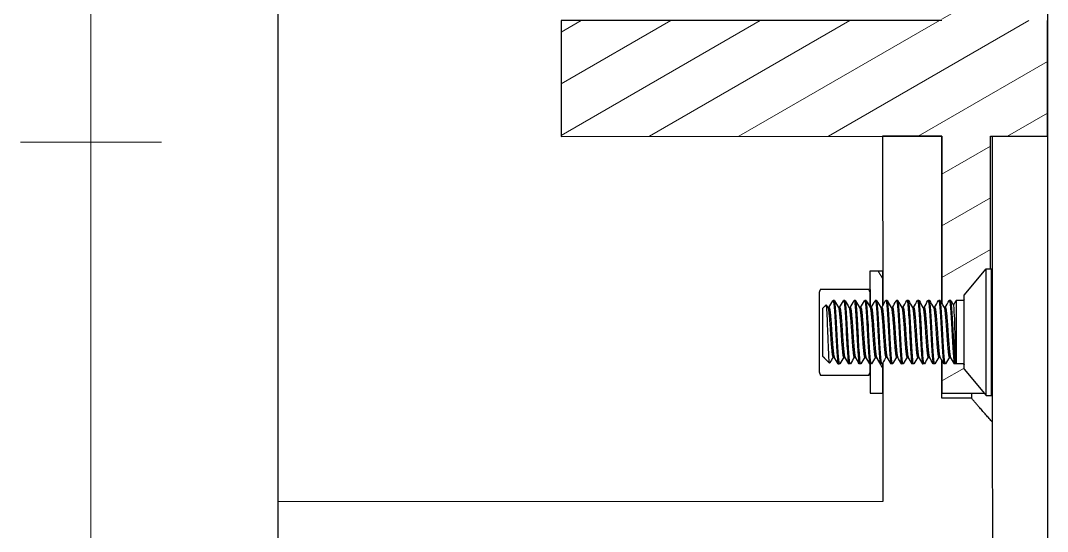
# Model space of a CAD drawing. Header units: millimetres. Extents: x 0 to 297, y 0 to 214.
# Drawn here: x 15 to 87.9, y 72.4 to 108.6 of the extents above; entities that cross this region are included whole.
import ezdxf

# ---------------------------------------------------------------- set-up
doc = ezdxf.new("R2010")
doc.units = ezdxf.units.MM
doc.header["$LTSCALE"] = 0.75
for name, color, linetype, lineweight in [('BORDER', 7, 'Continuous', 13), ('Crop Outlines', 7, 'ZIGZAG', 13), ('Crop Window', 7, 'Continuous', 25), ('Visible', 7, 'Continuous', 25)]:
    doc.layers.add(name, color=color, linetype=linetype, lineweight=lineweight)
doc.layers.add('Hatching', color=18, linetype='Continuous', lineweight=18, true_color=0x000000)
doc.linetypes.add('ZIGZAG', pattern='A,0.00254,-5.08,[131,ltypeshp.shx,S=5.08,R=0,X=-5.08,Y=0],-10.16,[131,ltypeshp.shx,S=5.08,R=180,X=5.08,Y=0],-5.08', length=20.32254)

# ---------------------------------------------------------------- blocks, each defined once
blk = doc.blocks.new('ISO_A4(L)_SHEET')
at = {"layer": 'BORDER'}
for p, q in [((20, 200), (20, 10)), ((15, 100), (25, 100))]:
    blk.add_line(p, q, dxfattribs=at)
blk = doc.blocks.new('*C9')
at = {"layer": 'Crop Window', "transparency": 33554432}
blk.add_lwpolyline([(33.291857, 53.505783), (33.291857, 149.821106), (87.876709, 149.821106), (87.876709, 53.505783)], close=True, dxfattribs=at)
blk = doc.blocks.new('*O11')
at = {"layer": 'Crop Outlines', "ltscale": 0.3}
for p, q in [((33.291857, 74.493999), (33.291857, 138.240155)), ((33.291857, 66.987427), (33.291857, 74.493999))]:
    blk.add_line(p, q, dxfattribs=at)

msp = doc.modelspace()

# ---------------------------------------------------------------- hatches: boundary and pattern name
at = {"layer": 'Hatching'}
h = msp.add_hatch(dxfattribs=at)
h.set_pattern_fill('ANSI31', color=256, angle=-15, style=0)
edge = h.paths.add_edge_path(flags=0)
edge.add_arc((81.888, 88.844), 0.0703, 270.03256, 360.03256)
edge.add_line((81.958, 88.844), (81.958, 89.146))
edge.add_line((81.958, 89.146), (83.532, 91.024))
edge.add_line((83.532, 91.024), (83.832, 91.024))
edge.add_line((83.832, 91.024), (83.827, 100.43))
edge.add_line((83.827, 100.43), (87.877, 100.432))
edge.add_line((87.877, 100.432), (87.872, 108.638))
edge.add_line((87.872, 108.638), (83.822, 108.635))
edge.add_line((83.822, 108.635), (83.812, 126.862))
edge.add_line((83.812, 126.862), (80.362, 126.86))
edge.add_line((80.362, 126.86), (80.372, 108.633))
edge.add_line((80.372, 108.633), (53.372, 108.618))
edge.add_line((53.372, 108.618), (53.377, 100.413))
edge.add_line((53.377, 100.413), (80.377, 100.428))
edge.add_line((80.377, 100.428), (80.383, 88.557))
edge.add_spline(control_points=[(80.383, 88.557), (80.436, 88.466), (80.489, 88.376), (80.541, 88.285)], knot_values=[0.015839, 0.015839, 0.015839, 0.015839, 0.036764, 0.036764, 0.036764, 0.036764], degree=3, periodic=0)
edge.add_line((80.541, 88.285), (80.62, 88.285))
edge.add_spline(control_points=[(80.62, 88.285), (80.712, 88.444), (80.804, 88.603), (80.897, 88.762)], knot_values=[0.000999, 0.000999, 0.000999, 0.000999, 0.037763, 0.037763, 0.037763, 0.037763], degree=3, periodic=0)
edge.add_spline(control_points=[(80.897, 88.762), (80.9, 88.768), (80.903, 88.771), (80.907, 88.773), (80.908, 88.773), (80.908, 88.773)], knot_values=[-0.630224, -0.630224, -0.630224, -0.630224, -0.618929, -0.618929, -0.615854, -0.615854, -0.615854, -0.615854], degree=3, periodic=0)
edge.add_line((80.908, 88.773), (81.002, 88.773))
edge.add_spline(control_points=[(81.014, 88.763), (81.01, 88.769), (81.006, 88.773), (81.002, 88.773)], knot_values=[-10.777201, -10.777201, -10.777201, -10.777201, -10.762842, -10.762842, -10.762842, -10.762842], degree=3, periodic=0)
edge.add_spline(control_points=[(81.014, 88.763), (81.077, 88.654), (81.14, 88.546), (81.203, 88.438)], knot_values=[0, 0, 0, 0, 0.025023, 0.025023, 0.025023, 0.025023], degree=3, periodic=0)
edge.add_line((81.203, 88.438), (81.396, 88.773))
edge.add_line((81.396, 88.773), (81.888, 88.773))
edge = h.paths.add_edge_path(flags=0)
edge.add_line((83.389, 82.201), (81.961, 83.9))
edge.add_line((81.961, 83.9), (81.961, 84.203))
edge.add_arc((81.891, 84.203), 0.0703, 0.03286, 90.03256)
edge.add_line((81.891, 84.273), (81.398, 84.273))
edge.add_line((81.398, 84.273), (81.392, 84.284))
edge.add_line((81.392, 84.284), (81.392, 84.283))
edge.add_spline(control_points=[(81.392, 84.283), (81.388, 84.276), (81.384, 84.273), (81.38, 84.273)], knot_values=[-11.249127, -11.249127, -11.249127, -11.249127, -11.234779, -11.234779, -11.234779, -11.234779], degree=3, periodic=0)
edge.add_line((81.38, 84.273), (81.286, 84.273))
edge.add_spline(control_points=[(81.274, 84.283), (81.276, 84.28), (81.278, 84.277), (81.282, 84.274), (81.284, 84.273), (81.286, 84.273)], knot_values=[-0.156869, -0.156869, -0.156869, -0.156869, -0.14976, -0.14976, -0.142509, -0.142509, -0.142509, -0.142509], degree=3, periodic=0)
edge.add_spline(control_points=[(81.274, 84.283), (81.182, 84.442), (81.089, 84.601), (80.997, 84.76)], knot_values=[0, 0, 0, 0, 0.036764, 0.036764, 0.036764, 0.036764], degree=3, periodic=0)
edge.add_line((80.997, 84.76), (80.918, 84.76))
edge.add_spline(control_points=[(80.918, 84.76), (80.826, 84.601), (80.734, 84.442), (80.642, 84.283)], knot_values=[0.000999, 0.000999, 0.000999, 0.000999, 0.037763, 0.037763, 0.037763, 0.037763], degree=3, periodic=0)
edge.add_spline(control_points=[(80.642, 84.283), (80.638, 84.276), (80.634, 84.273), (80.63, 84.273)], knot_values=[-10.305233, -10.305233, -10.305233, -10.305233, -10.290868, -10.290868, -10.290868, -10.290868], degree=3, periodic=0)
edge.add_line((80.63, 84.273), (80.536, 84.273))
edge.add_spline(control_points=[(80.536, 84.273), (80.532, 84.273), (80.528, 84.276), (80.524, 84.283)], knot_values=[-1.103914, -1.103914, -1.103914, -1.103914, -1.089516, -1.089516, -1.089516, -1.089516], degree=3, periodic=0)
edge.add_spline(control_points=[(80.524, 84.283), (80.478, 84.362), (80.432, 84.441), (80.386, 84.521)], knot_values=[0, 0, 0, 0, 0.018353, 0.018353, 0.018353, 0.018353], degree=3, periodic=0)
edge.add_line((80.386, 84.521), (80.387, 82.199))
edge.add_line((80.387, 82.199), (83.389, 82.201))
h = msp.add_hatch(dxfattribs=at)
h.set_pattern_fill('ANSI31', color=256, angle=75, style=0)
edge = h.paths.add_edge_path(flags=0)
edge.add_line((76.186, 84.357), (76.142, 84.28))
edge.add_spline(control_points=[(76.142, 84.28), (76.138, 84.273), (76.134, 84.27), (76.13, 84.27)], knot_values=[-4.63072, -4.63072, -4.63072, -4.63072, -4.616325, -4.616325, -4.616325, -4.616325], degree=3, periodic=0)
edge.add_line((76.13, 84.27), (76.036, 84.27))
edge.add_spline(control_points=[(76.024, 84.28), (76.026, 84.277), (76.028, 84.274), (76.032, 84.271), (76.034, 84.27), (76.036, 84.27)], knot_values=[-6.786723, -6.786723, -6.786723, -6.786723, -6.778963, -6.778963, -6.772359, -6.772359, -6.772359, -6.772359], degree=3, periodic=0)
edge.add_spline(control_points=[(76.024, 84.28), (75.932, 84.439), (75.839, 84.598), (75.747, 84.757)], knot_values=[0, 0, 0, 0, 0.036764, 0.036764, 0.036764, 0.036764], degree=3, periodic=0)
edge.add_line((75.747, 84.757), (75.668, 84.757))
edge.add_spline(control_points=[(75.668, 84.757), (75.576, 84.598), (75.484, 84.439), (75.392, 84.28)], knot_values=[0.000999, 0.000999, 0.000999, 0.000999, 0.037763, 0.037763, 0.037763, 0.037763], degree=3, periodic=0)
edge.add_spline(control_points=[(75.392, 84.28), (75.388, 84.273), (75.384, 84.27), (75.38, 84.27)], knot_values=[-3.684065, -3.684065, -3.684065, -3.684065, -3.669653, -3.669653, -3.669653, -3.669653], degree=3, periodic=0)
edge.add_line((75.38, 84.27), (75.286, 84.27))
edge.add_line((75.286, 84.27), (75.286, 84.27))
edge.add_line((75.286, 84.27), (75.287, 82.196))
edge.add_line((75.287, 82.196), (76.187, 82.197))
edge.add_line((76.187, 82.197), (76.186, 84.357))
edge = h.paths.add_edge_path(flags=0)
edge.add_spline(control_points=[(75.764, 88.76), (75.856, 88.601), (75.949, 88.442), (76.041, 88.283)], knot_values=[0, 0, 0, 0, 0.036764, 0.036764, 0.036764, 0.036764], degree=3, periodic=0)
edge.add_line((76.041, 88.283), (76.12, 88.283))
edge.add_line((76.12, 88.283), (76.184, 88.393))
edge.add_line((76.184, 88.393), (76.182, 90.844))
edge.add_line((76.182, 90.844), (75.282, 90.843))
edge.add_line((75.282, 90.843), (75.284, 88.296))
edge.add_line((75.284, 88.296), (75.291, 88.282))
edge.add_line((75.291, 88.282), (75.37, 88.282))
edge.add_spline(control_points=[(75.37, 88.282), (75.462, 88.441), (75.554, 88.6), (75.647, 88.76)], knot_values=[0.000999, 0.000999, 0.000999, 0.000999, 0.037763, 0.037763, 0.037763, 0.037763], degree=3, periodic=0)
edge.add_spline(control_points=[(75.647, 88.76), (75.65, 88.765), (75.653, 88.769), (75.657, 88.77), (75.658, 88.77), (75.658, 88.77)], knot_values=[-7.260312, -7.260312, -7.260312, -7.260312, -7.248231, -7.248231, -7.245932, -7.245932, -7.245932, -7.245932], degree=3, periodic=0)
edge.add_line((75.658, 88.77), (75.752, 88.77))
edge.add_spline(control_points=[(75.764, 88.76), (75.76, 88.766), (75.756, 88.77), (75.752, 88.77)], knot_values=[-4.157483, -4.157483, -4.157483, -4.157483, -4.143082, -4.143082, -4.143082, -4.143082], degree=3, periodic=0)

# ---------------------------------------------------------------- linework, layer by layer
at = {"layer": 'Visible', "extrusion": (-0.000568273, 1, -0.000568273)}
for p, q in [((80.372, 108.633), (53.372, 108.618)), ((53.372, 108.618), (53.377, 100.413)), ((87.877, 100.432), (87.872, 108.638)), ((53.377, 100.413), (80.377, 100.428)), ((80.377, 100.428), (76.177, 100.425)), ((76.177, 100.425), (76.184, 88.393)), ((80.377, 100.428), (80.383, 88.557)), ((80.383, 88.557), (80.377, 100.428)), ((83.827, 100.43), (87.877, 100.432)), ((83.832, 91.024), (83.827, 100.43)), ((83.985, 86.52), (83.977, 100.43)), ((76.182, 90.844), (75.282, 90.843)), ((75.282, 90.843), (75.284, 88.296)), ((76.184, 88.393), (76.182, 90.844)), ((81.958, 89.146), (83.532, 91.024)), ((83.537, 82.024), (83.532, 91.024)), ((83.532, 91.024), (83.907, 91.024)), ((83.912, 82.024), (83.907, 91.024)), ((71.683, 89.372), (71.686, 83.663)), ((75.206, 89.563), (71.76, 89.561)), ((75.284, 88.296), (75.283, 89.374)), ((81.961, 83.9), (81.958, 89.146)), ((71.909, 88.205), (72.174, 88.471)), ((71.909, 88.205), (71.911, 84.83)), ((72.291, 88.281), (72.377, 88.281)), ((72.752, 88.768), (72.658, 88.768)), ((73.041, 88.281), (73.127, 88.281)), ((73.502, 88.769), (73.408, 88.768)), ((73.791, 88.282), (73.877, 88.282)), ((74.252, 88.769), (74.158, 88.769)), ((74.541, 88.282), (74.627, 88.282)), ((75.002, 88.769), (74.908, 88.769)), ((75.291, 88.282), (75.377, 88.282)), ((75.752, 88.77), (75.658, 88.77)), ((76.041, 88.283), (76.127, 88.283)), ((76.502, 88.77), (76.408, 88.77)), ((76.791, 88.283), (76.877, 88.283)), ((77.252, 88.771), (77.158, 88.771)), ((77.541, 88.284), (77.627, 88.284)), ((78.002, 88.771), (77.908, 88.771)), ((78.291, 88.284), (78.377, 88.284)), ((78.752, 88.772), (78.658, 88.771)), ((79.041, 88.285), (79.127, 88.285)), ((79.502, 88.772), (79.408, 88.772)), ((79.791, 88.285), (79.877, 88.285)), ((80.252, 88.772), (80.158, 88.772)), ((80.541, 88.285), (80.627, 88.285)), ((81.002, 88.773), (80.908, 88.773)), ((81.203, 88.438), (81.396, 88.773)), ((81.396, 88.773), (81.398, 84.273)), ((81.888, 88.773), (81.396, 88.773)), ((83.988, 80.134), (83.985, 86.52)), ((71.911, 84.83), (71.911, 84.83)), ((71.911, 84.83), (71.986, 84.755)), ((71.986, 84.774), (71.986, 84.755)), ((71.986, 84.755), (71.997, 84.755)), ((71.994, 84.76), (71.989, 84.768)), ((72.03, 84.711), (72.414, 84.327)), ((72.661, 84.755), (72.747, 84.755)), ((73.411, 84.756), (73.497, 84.756)), ((74.161, 84.756), (74.247, 84.756)), ((74.911, 84.756), (74.997, 84.757)), ((75.661, 84.757), (75.747, 84.757)), ((76.411, 84.757), (76.497, 84.757)), ((77.161, 84.758), (77.247, 84.758)), ((77.911, 84.758), (77.997, 84.758)), ((78.661, 84.759), (78.747, 84.759)), ((79.411, 84.759), (79.497, 84.759)), ((80.161, 84.759), (80.247, 84.76)), ((80.911, 84.76), (80.997, 84.76)), ((73.13, 84.268), (73.036, 84.268)), ((73.88, 84.269), (73.786, 84.269)), ((74.63, 84.269), (74.536, 84.269)), ((75.286, 84.27), (75.287, 82.196)), ((75.286, 83.665), (75.286, 84.27)), ((75.38, 84.27), (75.286, 84.27)), ((76.13, 84.27), (76.036, 84.27)), ((76.186, 84.357), (76.191, 74.518)), ((76.187, 82.197), (76.186, 84.357)), ((76.88, 84.27), (76.786, 84.27)), ((77.63, 84.271), (77.536, 84.271)), ((78.38, 84.271), (78.286, 84.271)), ((79.13, 84.272), (79.036, 84.272)), ((79.88, 84.272), (79.786, 84.272)), ((80.386, 84.521), (80.387, 82.199)), ((80.387, 81.839), (80.386, 84.521)), ((80.63, 84.273), (80.536, 84.273)), ((81.38, 84.273), (81.286, 84.273)), ((81.389, 84.289), (81.398, 84.273)), ((81.392, 84.284), (81.392, 84.283)), ((81.891, 84.273), (81.398, 84.273)), ((81.961, 83.9), (81.961, 83.9)), ((81.961, 83.9), (83.537, 82.024)), ((71.764, 83.473), (75.209, 83.475)), ((75.287, 82.196), (76.187, 82.197)), ((80.387, 82.199), (83.389, 82.201)), ((82.487, 81.84), (80.387, 81.839)), ((82.487, 82.2), (82.487, 81.84)), ((83.537, 82.024), (83.912, 82.024)), ((83.994, 70.023), (83.988, 80.134)), ((76.191, 74.518), (33.292, 74.494))]:
    msp.add_line(p, q, dxfattribs=at)
at = {"layer": 'Visible', "extrusion": (-2e-16, 0, -1)}
for centre, radius, start, end in [((-56.762, 86.407), 24.53, 175.26407, 179.72632), ((-81.888, 88.844), 0.0703, 179.96744, 269.96744), ((-81.891, 84.203), 0.0703, 89.96744, 179.96744)]:
    msp.add_arc(centre, radius, start, end, dxfattribs=at)
at = {"layer": 'Visible'}
msp.add_arc((113.539, 86.7), 32.243, 180.31181, 184.28767, dxfattribs=at)
for points, weights in [([(71.76, 89.561), (71.72, 89.465), (71.683, 89.372)], [1.00168793217, 1.00109771576, 1]), ([(75.283, 89.374), (75.246, 89.467), (75.206, 89.563)], [1, 1.00109771576, 1.00168793217]), ([(71.686, 83.663), (71.724, 83.57), (71.764, 83.473)], [1, 1.00110565888, 1.00169644726]), ([(75.209, 83.475), (75.249, 83.572), (75.286, 83.665)], [1.00169644726, 1.00110565888, 1]), ([(83.988, 80.134), (83.122, 81.089), (82.487, 81.84)], [1, 1.00930302729, 1])]:
    msp.add_rational_spline(points, weights, degree=2, dxfattribs=at)
for points, knots in [([(72.422, 84.33), (72.412, 84.314), (72.402, 84.346), (72.384, 84.5), (72.375, 84.626), (72.36, 84.906), (72.355, 85.001), (72.34, 85.317), (72.33, 85.56), (72.307, 86.143), (72.297, 86.412), (72.283, 86.831), (72.273, 87.093), (72.253, 87.568), (72.242, 87.778), (72.223, 88.109), (72.215, 88.256), (72.194, 88.441), (72.184, 88.481), (72.174, 88.471)], [-0.5358242, -0.5358242, -0.5358242, -0.5358242, -0.5095936, -0.5095936, -0.4846314, -0.4846314, -0.4735452, -0.4735452, -0.4510852, -0.4510852, -0.4235252, -0.4235252, -0.3747651, -0.3747651, -0.3275995, -0.3275995, -0.2854086, -0.2854086, -0.247679, -0.247679, -0.247679, -0.247679]), ([(72.183, 88.468), (72.219, 88.405), (72.255, 88.343), (72.294, 88.276), (72.296, 88.272), (72.299, 88.268)], [0, 0, 0, 0, 0.01441544, 0.01441544, 0.01541451, 0.01541451, 0.01541451, 0.01541451]), ([(72.647, 88.758), (72.66, 88.78), (72.673, 88.766), (72.702, 88.649), (72.716, 88.528), (72.746, 88.193), (72.761, 87.983), (72.794, 87.49), (72.811, 87.208), (72.842, 86.631), (72.856, 86.341), (72.886, 85.774), (72.903, 85.503), (72.936, 85.014), (72.952, 84.802), (72.981, 84.482), (72.995, 84.372), (73.019, 84.284), (73.028, 84.268), (73.036, 84.268)], [-11.0448498, -11.0448498, -11.0448498, -11.0448498, -10.9972679, -10.9972679, -10.938288, -10.938288, -10.8806095, -10.8806095, -10.8206548, -10.8206548, -10.7632418, -10.7632418, -10.7048933, -10.7048933, -10.6452434, -10.6452434, -10.5882845, -10.5882845, -10.5577772, -10.5577772, -10.5577772, -10.5577772]), ([(73.892, 84.279), (73.886, 84.27), (73.881, 84.267), (73.859, 84.28), (73.844, 84.345), (73.814, 84.581), (73.8, 84.752), (73.768, 85.178), (73.751, 85.431), (73.719, 85.974), (73.704, 86.258), (73.675, 86.841), (73.659, 87.136), (73.626, 87.679), (73.61, 87.922), (73.578, 88.327), (73.565, 88.486), (73.535, 88.71), (73.519, 88.769), (73.502, 88.769)], [-1.7895212, -1.7895212, -1.7895212, -1.7895212, -1.7700211, -1.7700211, -1.7121306, -1.7121306, -1.6533298, -1.6533298, -1.5939082, -1.5939082, -1.5366714, -1.5366714, -1.4768751, -1.4768751, -1.4180979, -1.4180979, -1.3608239, -1.3608239, -1.3012579, -1.3012579, -1.3012579, -1.3012579]), ([(73.514, 88.758), (73.606, 88.599), (73.699, 88.44), (73.794, 88.277), (73.796, 88.273), (73.799, 88.269)], [0, 0, 0, 0, 0.03676417, 0.03676417, 0.03776325, 0.03776325, 0.03776325, 0.03776325]), ([(74.642, 84.279), (74.634, 84.266), (74.626, 84.266), (74.602, 84.305), (74.587, 84.385), (74.558, 84.652), (74.543, 84.84), (74.51, 85.294), (74.493, 85.554), (74.462, 86.106), (74.448, 86.392), (74.418, 86.973), (74.402, 87.264), (74.369, 87.791), (74.352, 88.023), (74.322, 88.404), (74.308, 88.549), (74.28, 88.727), (74.266, 88.769), (74.252, 88.769)], [-2.7365605, -2.7365605, -2.7365605, -2.7365605, -2.7084458, -2.7084458, -2.6508864, -2.6508864, -2.5910243, -2.5910243, -2.5319959, -2.5319959, -2.4749447, -2.4749447, -2.4151912, -2.4151912, -2.3568119, -2.3568119, -2.2992014, -2.2992014, -2.2486696, -2.2486696, -2.2486696, -2.2486696]), ([(74.264, 88.759), (74.356, 88.6), (74.449, 88.441), (74.544, 88.278), (74.546, 88.273), (74.549, 88.269)], [0, 0, 0, 0, 0.03676417, 0.03676417, 0.03776325, 0.03776325, 0.03776325, 0.03776325]), ([(75.392, 84.28), (75.381, 84.262), (75.371, 84.267), (75.345, 84.338), (75.33, 84.435), (75.302, 84.73), (75.286, 84.931), (75.253, 85.403), (75.236, 85.67), (75.205, 86.23), (75.192, 86.517), (75.161, 87.1), (75.144, 87.388), (75.111, 87.899), (75.095, 88.119), (75.065, 88.475), (75.052, 88.607), (75.025, 88.741), (75.014, 88.769), (75.002, 88.769)], [-3.6840653, -3.6840653, -3.6840653, -3.6840653, -3.6469076, -3.6469076, -3.5896739, -3.5896739, -3.5299004, -3.5299004, -3.4711226, -3.4711226, -3.413885, -3.413885, -3.3534664, -3.3534664, -3.2953648, -3.2953648, -3.2370131, -3.2370131, -3.1957864, -3.1957864, -3.1957864, -3.1957864]), ([(75.014, 88.759), (75.104, 88.605), (75.194, 88.45), (75.286, 88.291), (75.289, 88.287), (75.294, 88.278), (75.296, 88.274), (75.299, 88.269)], [0, 0, 0, 0, 0.0357449, 0.0357449, 0.03676417, 0.03676417, 0.03776325, 0.03776325, 0.03776325, 0.03776325]), ([(75.647, 88.76), (75.65, 88.765), (75.653, 88.769), (75.673, 88.774), (75.69, 88.718), (75.72, 88.498), (75.734, 88.342), (75.765, 87.941), (75.781, 87.699), (75.814, 87.159), (75.83, 86.865), (75.859, 86.282), (75.874, 85.998), (75.906, 85.453), (75.923, 85.199), (75.955, 84.768), (75.969, 84.594), (75.999, 84.353), (76.014, 84.285), (76.032, 84.271), (76.034, 84.27), (76.036, 84.27)], [-7.2603116, -7.2603116, -7.2603116, -7.2603116, -7.248231, -7.248231, -7.187918, -7.187918, -7.1306332, -7.1306332, -7.0719524, -7.0719524, -7.0121917, -7.0121917, -6.9550337, -6.9550337, -6.8957078, -6.8957078, -6.8367681, -6.8367681, -6.7789629, -6.7789629, -6.7723591, -6.7723591, -6.7723591, -6.7723591]), ([(76.142, 84.28), (76.129, 84.258), (76.116, 84.272), (76.088, 84.379), (76.074, 84.491), (76.045, 84.816), (76.028, 85.029), (75.996, 85.521), (75.979, 85.793), (75.948, 86.361), (75.935, 86.65), (75.904, 87.227), (75.887, 87.508), (75.854, 87.999), (75.838, 88.206), (75.809, 88.539), (75.795, 88.657), (75.77, 88.753), (75.761, 88.77), (75.752, 88.77)], [-4.6307196, -4.6307196, -4.6307196, -4.6307196, -4.5845678, -4.5845678, -4.5275449, -4.5275449, -4.467822, -4.467822, -4.40945, -4.40945, -4.3519017, -4.3519017, -4.2919267, -4.2919267, -4.2342254, -4.2342254, -4.1750343, -4.1750343, -4.1430816, -4.1430816, -4.1430816, -4.1430816]), ([(75.764, 88.76), (75.856, 88.601), (75.949, 88.442), (76.044, 88.279), (76.046, 88.274), (76.049, 88.27)], [0, 0, 0, 0, 0.03676417, 0.03676417, 0.03776325, 0.03776325, 0.03776325, 0.03776325]), ([(76.397, 88.76), (76.398, 88.763), (76.4, 88.765), (76.417, 88.783), (76.433, 88.744), (76.464, 88.557), (76.477, 88.413), (76.508, 88.03), (76.525, 87.792), (76.558, 87.266), (76.574, 86.986), (76.603, 86.403), (76.618, 86.107), (76.65, 85.544), (76.667, 85.283), (76.699, 84.842), (76.713, 84.662), (76.742, 84.391), (76.758, 84.306), (76.779, 84.273), (76.782, 84.27), (76.786, 84.27)], [-6.313364, -6.313364, -6.313364, -6.313364, -6.3078544, -6.3078544, -6.2494926, -6.2494926, -6.1919031, -6.1919031, -6.1319403, -6.1319403, -6.0742493, -6.0742493, -6.0149841, -6.0149841, -5.9557918, -5.9557918, -5.898715, -5.898715, -5.8389745, -5.8389745, -5.825657, -5.825657, -5.825657, -5.825657]), ([(76.892, 84.281), (76.877, 84.255), (76.861, 84.278), (76.832, 84.424), (76.818, 84.551), (76.788, 84.904), (76.771, 85.131), (76.738, 85.643), (76.722, 85.919), (76.692, 86.494), (76.678, 86.787), (76.646, 87.358), (76.629, 87.629), (76.597, 88.097), (76.582, 88.292), (76.553, 88.596), (76.537, 88.699), (76.515, 88.762), (76.508, 88.77), (76.502, 88.77)], [-5.5776063, -5.5776063, -5.5776063, -5.5776063, -5.5231577, -5.5231577, -5.4659725, -5.4659725, -5.4055676, -5.4055676, -5.3474811, -5.3474811, -5.2892175, -5.2892175, -5.229569, -5.229569, -5.1721595, -5.1721595, -5.1124303, -5.1124303, -5.0896222, -5.0896222, -5.0896222, -5.0896222]), ([(76.514, 88.76), (76.606, 88.601), (76.699, 88.442), (76.794, 88.279), (76.796, 88.275), (76.799, 88.27)], [0, 0, 0, 0, 0.03676417, 0.03676417, 0.03776325, 0.03776325, 0.03776325, 0.03776325]), ([(77.264, 88.76), (77.356, 88.601), (77.449, 88.443), (77.544, 88.279), (77.546, 88.275), (77.549, 88.271)], [0, 0, 0, 0, 0.03676417, 0.03676417, 0.03776325, 0.03776325, 0.03776325, 0.03776325]), ([(78.014, 88.761), (78.106, 88.602), (78.199, 88.443), (78.294, 88.28), (78.296, 88.275), (78.299, 88.271)], [0, 0, 0, 0, 0.03676417, 0.03676417, 0.03776325, 0.03776325, 0.03776325, 0.03776325]), ([(79.142, 84.282), (79.136, 84.272), (79.13, 84.269), (79.108, 84.286), (79.092, 84.357), (79.062, 84.605), (79.048, 84.773), (79.017, 85.195), (79, 85.447), (78.967, 86.004), (78.952, 86.303), (78.923, 86.89), (78.907, 87.172), (78.875, 87.707), (78.858, 87.952), (78.826, 88.356), (78.813, 88.513), (78.783, 88.72), (78.768, 88.772), (78.752, 88.772)], [-8.4152694, -8.4152694, -8.4152694, -8.4152694, -8.3946979, -8.3946979, -8.3350614, -8.3350614, -8.2781118, -8.2781118, -8.2192999, -8.2192999, -8.1591962, -8.1591962, -8.10183, -8.10183, -8.0422226, -8.0422226, -7.9842178, -7.9842178, -7.9282981, -7.9282981, -7.9282981, -7.9282981]), ([(78.764, 88.761), (78.856, 88.602), (78.949, 88.443), (79.044, 88.28), (79.046, 88.276), (79.049, 88.272)], [0, 0, 0, 0, 0.03676417, 0.03676417, 0.03776325, 0.03776325, 0.03776325, 0.03776325]), ([(79.892, 84.282), (79.884, 84.268), (79.875, 84.269), (79.851, 84.313), (79.835, 84.402), (79.806, 84.68), (79.791, 84.862), (79.759, 85.308), (79.743, 85.571), (79.71, 86.135), (79.696, 86.431), (79.666, 87.012), (79.65, 87.292), (79.617, 87.815), (79.601, 88.052), (79.57, 88.429), (79.556, 88.57), (79.529, 88.734), (79.515, 88.772), (79.502, 88.772)], [-9.3603177, -9.3603177, -9.3603177, -9.3603177, -9.3308783, -9.3308783, -9.2712345, -9.2712345, -9.2142159, -9.2142159, -9.1550502, -9.1550502, -9.0960943, -9.0960943, -9.0384392, -9.0384392, -8.9785088, -8.9785088, -8.9211192, -8.9211192, -8.8733706, -8.8733706, -8.8733706, -8.8733706]), ([(79.514, 88.762), (79.606, 88.603), (79.699, 88.444), (79.794, 88.281), (79.796, 88.276), (79.799, 88.272)], [0, 0, 0, 0, 0.03676417, 0.03676417, 0.03776325, 0.03776325, 0.03776325, 0.03776325]), ([(80.147, 88.762), (80.152, 88.772), (80.158, 88.775), (80.179, 88.759), (80.195, 88.692), (80.225, 88.453), (80.239, 88.281), (80.271, 87.852), (80.288, 87.598), (80.32, 87.054), (80.335, 86.77), (80.364, 86.187), (80.38, 85.893), (80.413, 85.351), (80.429, 85.109), (80.46, 84.707), (80.474, 84.549), (80.504, 84.33), (80.52, 84.273), (80.536, 84.273)], [-1.5776162, -1.5776162, -1.5776162, -1.5776162, -1.5572619, -1.5572619, -1.4994252, -1.4994252, -1.440526, -1.440526, -1.381165, -1.381165, -1.3239784, -1.3239784, -1.2642018, -1.2642018, -1.2054858, -1.2054858, -1.148201, -1.148201, -1.0895156, -1.0895156, -1.0895156, -1.0895156]), ([(80.642, 84.283), (80.631, 84.265), (80.621, 84.271), (80.594, 84.347), (80.578, 84.453), (80.549, 84.764), (80.534, 84.96), (80.501, 85.432), (80.484, 85.704), (80.453, 86.276), (80.439, 86.569), (80.409, 87.143), (80.393, 87.418), (80.36, 87.925), (80.343, 88.149), (80.313, 88.497), (80.3, 88.623), (80.274, 88.747), (80.263, 88.772), (80.252, 88.772)], [-10.3052328, -10.3052328, -10.3052328, -10.3052328, -10.2673735, -10.2673735, -10.2072512, -10.2072512, -10.1499642, -10.1499642, -10.0904403, -10.0904403, -10.0324496, -10.0324496, -9.9744891, -9.9744891, -9.9148753, -9.9148753, -9.8578718, -9.8578718, -9.8186486, -9.8186486, -9.8186486, -9.8186486]), ([(80.264, 88.762), (80.304, 88.694), (80.344, 88.625), (80.436, 88.466), (80.489, 88.376), (80.544, 88.281), (80.546, 88.277), (80.549, 88.272)], [0, 0, 0, 0, 0.01583874, 0.01583874, 0.03676417, 0.03676417, 0.03776325, 0.03776325, 0.03776325, 0.03776325]), ([(80.897, 88.762), (80.9, 88.768), (80.903, 88.771), (80.922, 88.778), (80.938, 88.728), (80.968, 88.521), (80.982, 88.366), (81.013, 87.965), (81.03, 87.72), (81.063, 87.187), (81.078, 86.905), (81.107, 86.319), (81.123, 86.02), (81.156, 85.463), (81.172, 85.209), (81.204, 84.784), (81.218, 84.614), (81.247, 84.363), (81.263, 84.29), (81.282, 84.274), (81.284, 84.273), (81.286, 84.273)], [-0.6302236, -0.6302236, -0.6302236, -0.6302236, -0.6189286, -0.6189286, -0.5607657, -0.5607657, -0.5027517, -0.5027517, -0.4430139, -0.4430139, -0.3855246, -0.3855246, -0.3254704, -0.3254704, -0.2665247, -0.2665247, -0.2094913, -0.2094913, -0.14976, -0.14976, -0.1425094, -0.1425094, -0.1425094, -0.1425094]), ([(81.392, 84.283), (81.378, 84.259), (81.364, 84.277), (81.335, 84.402), (81.322, 84.518), (81.293, 84.844), (81.277, 85.053), (81.244, 85.545), (81.227, 85.827), (81.196, 86.404), (81.183, 86.694), (81.152, 87.261), (81.136, 87.532), (81.103, 88.022), (81.087, 88.235), (81.057, 88.557), (81.043, 88.667), (81.019, 88.757), (81.011, 88.773), (81.002, 88.773)], [-11.2491268, -11.2491268, -11.2491268, -11.2491268, -11.1991052, -11.1991052, -11.1431633, -11.1431633, -11.0855975, -11.0855975, -11.0257617, -11.0257617, -10.9684048, -10.9684048, -10.9101701, -10.9101701, -10.8506119, -10.8506119, -10.7937441, -10.7937441, -10.7628424, -10.7628424, -10.7628424, -10.7628424]), ([(71.986, 84.774), (71.998, 84.752), (72.01, 84.733), (72.025, 84.717), (72.027, 84.714), (72.03, 84.711)], [-0.08950196, -0.08950196, -0.08950196, -0.08950196, -0.08540822, -0.08540822, -0.084518177, -0.084518177, -0.084518177, -0.084518177]), ([(80.524, 84.283), (80.478, 84.362), (80.432, 84.441), (80.339, 84.6), (80.293, 84.68), (80.244, 84.764), (80.242, 84.768), (80.239, 84.772)], [0, 0, 0, 0, 0.01835315, 0.01835315, 0.03676402, 0.03676402, 0.03776336, 0.03776336, 0.03776336, 0.03776336])]:
    msp.add_open_spline(points, degree=3, knots=knots, dxfattribs=at)
at = {"layer": 'Visible', "extrusion": (3.43909e-11, 2.6968e-12, -1)}
for points, knots in [([(72.299, 88.268), (72.324, 88.224), (72.346, 88.045), (72.409, 87.537), (72.472, 86.519), (72.535, 85.501), (72.598, 84.992), (72.627, 84.755), (72.661, 84.755)], [0.11056095, 0.11056095, 0.11056095, 0.11458333, 0.11458333, 0.125, 0.125, 0.13541667, 0.13541667, 0.14063052, 0.14063052, 0.14063052]), ([(73.049, 88.268), (73.074, 88.225), (73.096, 88.045), (73.159, 87.537), (73.222, 86.519), (73.285, 85.502), (73.348, 84.992), (73.377, 84.756), (73.411, 84.756)], [0.17306095, 0.17306095, 0.17306095, 0.17708333, 0.17708333, 0.1875, 0.1875, 0.19791667, 0.19791667, 0.20313052, 0.20313052, 0.20313052]), ([(73.799, 88.269), (73.824, 88.225), (73.846, 88.046), (73.909, 87.538), (73.972, 86.52), (74.035, 85.502), (74.098, 84.993), (74.127, 84.756), (74.161, 84.756)], [0.23556095, 0.23556095, 0.23556095, 0.23958333, 0.23958333, 0.25, 0.25, 0.26041667, 0.26041667, 0.26563052, 0.26563052, 0.26563052]), ([(74.549, 88.269), (74.574, 88.226), (74.596, 88.046), (74.659, 87.538), (74.722, 86.52), (74.785, 85.502), (74.848, 84.993), (74.877, 84.756), (74.911, 84.756)], [0.29806095, 0.29806095, 0.29806095, 0.30208333, 0.30208333, 0.3125, 0.3125, 0.32291667, 0.32291667, 0.32813052, 0.32813052, 0.32813052]), ([(75.299, 88.269), (75.324, 88.226), (75.346, 88.047), (75.409, 87.538), (75.472, 86.521), (75.535, 85.503), (75.598, 84.994), (75.627, 84.757), (75.661, 84.757)], [0.36056095, 0.36056095, 0.36056095, 0.36458333, 0.36458333, 0.375, 0.375, 0.38541667, 0.38541667, 0.39063052, 0.39063052, 0.39063052]), ([(76.049, 88.27), (76.074, 88.226), (76.096, 88.047), (76.159, 87.539), (76.222, 86.521), (76.285, 85.503), (76.348, 84.994), (76.377, 84.757), (76.411, 84.757)], [0.42306095, 0.42306095, 0.42306095, 0.42708333, 0.42708333, 0.4375, 0.4375, 0.44791667, 0.44791667, 0.45313052, 0.45313052, 0.45313052]), ([(76.799, 88.27), (76.824, 88.227), (76.846, 88.048), (76.909, 87.539), (76.972, 86.522), (77.035, 85.504), (77.098, 84.994), (77.127, 84.758), (77.161, 84.758)], [0.48556095, 0.48556095, 0.48556095, 0.48958333, 0.48958333, 0.5, 0.5, 0.51041667, 0.51041667, 0.51563052, 0.51563052, 0.51563052]), ([(77.549, 88.271), (77.574, 88.227), (77.596, 88.048), (77.659, 87.54), (77.722, 86.522), (77.785, 85.504), (77.848, 84.995), (77.877, 84.758), (77.911, 84.758)], [0.54806095, 0.54806095, 0.54806095, 0.55208333, 0.55208333, 0.5625, 0.5625, 0.57291667, 0.57291667, 0.57813052, 0.57813052, 0.57813052]), ([(78.299, 88.271), (78.324, 88.228), (78.346, 88.048), (78.409, 87.54), (78.472, 86.522), (78.535, 85.505), (78.598, 84.995), (78.627, 84.759), (78.661, 84.759)], [0.61056095, 0.61056095, 0.61056095, 0.61458333, 0.61458333, 0.625, 0.625, 0.63541667, 0.63541667, 0.64063052, 0.64063052, 0.64063052]), ([(79.049, 88.272), (79.074, 88.228), (79.096, 88.049), (79.159, 87.541), (79.222, 86.523), (79.285, 85.505), (79.348, 84.996), (79.377, 84.759), (79.411, 84.759)], [0.67306095, 0.67306095, 0.67306095, 0.67708333, 0.67708333, 0.6875, 0.6875, 0.69791667, 0.69791667, 0.70313052, 0.70313052, 0.70313052]), ([(80.549, 88.272), (80.574, 88.229), (80.596, 88.05), (80.659, 87.541), (80.722, 86.524), (80.785, 85.506), (80.848, 84.997), (80.877, 84.76), (80.911, 84.76)], [0.79806095, 0.79806095, 0.79806095, 0.80208333, 0.80208333, 0.8125, 0.8125, 0.82291667, 0.82291667, 0.82813052, 0.82813052, 0.82813052])]:
    msp.add_rational_spline(points, [0.93648586463, 0.948265825759, 1, 0.866025403784, 1, 0.866025403784, 1, 0.93294169254, 0.933012777165], degree=2, knots=knots, dxfattribs=at)
at = {"layer": 'Visible', "extrusion": (-1.30658e-08, 7.57723e-09, -1)}
for points in [[(72.37, 88.281), (72.462, 88.44), (72.554, 88.599), (72.647, 88.758)], [(73.12, 88.281), (73.212, 88.44), (73.304, 88.599), (73.397, 88.758)], [(74.62, 88.282), (74.712, 88.441), (74.804, 88.6), (74.897, 88.759)], [(75.37, 88.282), (75.462, 88.441), (75.554, 88.6), (75.647, 88.76)], [(76.87, 88.283), (76.962, 88.442), (77.054, 88.601), (77.147, 88.76)], [(78.37, 88.284), (78.462, 88.443), (78.554, 88.602), (78.647, 88.761)], [(79.12, 88.285), (79.212, 88.444), (79.304, 88.603), (79.397, 88.762)], [(79.87, 88.285), (79.962, 88.444), (80.054, 88.603), (80.147, 88.762)], [(80.62, 88.285), (80.712, 88.444), (80.804, 88.603), (80.897, 88.762)]]:
    msp.add_open_spline(points, degree=3, dxfattribs=at)
at = {"layer": 'Visible'}
for points, knots in [([(72.377, 88.281), (72.411, 88.281), (72.44, 88.045), (72.503, 87.537), (72.566, 86.519), (72.629, 85.501), (72.692, 84.992), (72.714, 84.812), (72.739, 84.768)], [0.10938052, 0.10938052, 0.10938052, 0.11458333, 0.11458333, 0.125, 0.125, 0.13541667, 0.13541667, 0.13944998, 0.13944998, 0.13944998]), ([(73.127, 88.281), (73.161, 88.281), (73.19, 88.046), (73.253, 87.537), (73.316, 86.519), (73.379, 85.502), (73.442, 84.992), (73.464, 84.812), (73.489, 84.769)], [0.17188052, 0.17188052, 0.17188052, 0.17708333, 0.17708333, 0.1875, 0.1875, 0.19791667, 0.19791667, 0.20194998, 0.20194998, 0.20194998]), ([(73.877, 88.282), (73.911, 88.282), (73.94, 88.046), (74.003, 87.538), (74.066, 86.52), (74.129, 85.502), (74.192, 84.993), (74.214, 84.813), (74.239, 84.769)], [0.23438052, 0.23438052, 0.23438052, 0.23958333, 0.23958333, 0.25, 0.25, 0.26041667, 0.26041667, 0.26444998, 0.26444998, 0.26444998]), ([(74.627, 88.282), (74.661, 88.282), (74.69, 88.046), (74.753, 87.538), (74.816, 86.52), (74.879, 85.503), (74.942, 84.993), (74.964, 84.813), (74.989, 84.769)], [0.29688052, 0.29688052, 0.29688052, 0.30208333, 0.30208333, 0.3125, 0.3125, 0.32291667, 0.32291667, 0.32694998, 0.32694998, 0.32694998]), ([(75.377, 88.282), (75.411, 88.282), (75.44, 88.047), (75.503, 87.538), (75.566, 86.521), (75.629, 85.503), (75.692, 84.994), (75.714, 84.813), (75.739, 84.77)], [0.35938052, 0.35938052, 0.35938052, 0.36458333, 0.36458333, 0.375, 0.375, 0.38541667, 0.38541667, 0.38944998, 0.38944998, 0.38944998]), ([(76.127, 88.283), (76.161, 88.283), (76.19, 88.047), (76.253, 87.539), (76.316, 86.521), (76.379, 85.503), (76.442, 84.994), (76.464, 84.814), (76.489, 84.77)], [0.42188052, 0.42188052, 0.42188052, 0.42708333, 0.42708333, 0.4375, 0.4375, 0.44791667, 0.44791667, 0.45194998, 0.45194998, 0.45194998]), ([(76.877, 88.283), (76.911, 88.283), (76.94, 88.048), (77.003, 87.539), (77.066, 86.522), (77.129, 85.504), (77.192, 84.994), (77.214, 84.814), (77.239, 84.771)], [0.48438052, 0.48438052, 0.48438052, 0.48958333, 0.48958333, 0.5, 0.5, 0.51041667, 0.51041667, 0.51444998, 0.51444998, 0.51444998]), ([(77.627, 88.284), (77.661, 88.284), (77.69, 88.048), (77.753, 87.54), (77.816, 86.522), (77.879, 85.504), (77.942, 84.995), (77.964, 84.815), (77.989, 84.771)], [0.54688052, 0.54688052, 0.54688052, 0.55208333, 0.55208333, 0.5625, 0.5625, 0.57291667, 0.57291667, 0.57694998, 0.57694998, 0.57694998]), ([(78.377, 88.284), (78.411, 88.284), (78.44, 88.049), (78.503, 87.54), (78.566, 86.522), (78.629, 85.505), (78.692, 84.995), (78.714, 84.815), (78.739, 84.772)], [0.60938052, 0.60938052, 0.60938052, 0.61458333, 0.61458333, 0.625, 0.625, 0.63541667, 0.63541667, 0.63944998, 0.63944998, 0.63944998]), ([(79.127, 88.285), (79.161, 88.285), (79.19, 88.049), (79.253, 87.541), (79.316, 86.523), (79.379, 85.505), (79.442, 84.996), (79.464, 84.816), (79.489, 84.772)], [0.67188052, 0.67188052, 0.67188052, 0.67708333, 0.67708333, 0.6875, 0.6875, 0.69791667, 0.69791667, 0.70194998, 0.70194998, 0.70194998]), ([(79.877, 88.285), (79.911, 88.285), (79.94, 88.049), (80.003, 87.541), (80.066, 86.523), (80.129, 85.506), (80.192, 84.996), (80.214, 84.816), (80.239, 84.772)], [0.73438052, 0.73438052, 0.73438052, 0.73958333, 0.73958333, 0.75, 0.75, 0.76041667, 0.76041667, 0.76444998, 0.76444998, 0.76444998]), ([(80.627, 88.285), (80.661, 88.285), (80.69, 88.05), (80.753, 87.541), (80.816, 86.524), (80.879, 85.506), (80.942, 84.997), (80.964, 84.816), (80.989, 84.773)], [0.79688052, 0.79688052, 0.79688052, 0.80208333, 0.80208333, 0.8125, 0.8125, 0.82291667, 0.82291667, 0.82694998, 0.82694998, 0.82694998])]:
    msp.add_rational_spline(points, [0.933012777165, 0.933083711244, 1, 0.866025403784, 1, 0.866025403784, 1, 0.948125340655, 0.936422181851], degree=2, knots=knots, dxfattribs=at)
at = {"layer": 'Visible', "extrusion": (-5.4144e-12, -8.39e-13, -1)}
msp.add_open_spline([(73.142, 84.279), (73.139, 84.274), (73.136, 84.27), (73.117, 84.262), (73.101, 84.31), (73.07, 84.515), (73.057, 84.668), (73.026, 85.067), (73.009, 85.311), (72.976, 85.843), (72.961, 86.125), (72.931, 86.71), (72.916, 87.009), (72.883, 87.567), (72.867, 87.821), (72.835, 88.248), (72.821, 88.42), (72.792, 88.674), (72.775, 88.749), (72.757, 88.767), (72.754, 88.768), (72.752, 88.768)], degree=3, knots=[-0.8417514, -0.8417514, -0.8417514, -0.8417514, -0.8312285, -0.8312285, -0.7729997, -0.7729997, -0.71503, -0.71503, -0.6552208, -0.6552208, -0.5976651, -0.5976651, -0.5377151, -0.5377151, -0.4786942, -0.4786942, -0.4216295, -0.4216295, -0.3618622, -0.3618622, -0.3537601, -0.3537601, -0.3537601, -0.3537601], dxfattribs=at)
at = {"layer": 'Visible', "extrusion": (1.22062e-08, 7.09755e-09, 1)}
msp.add_open_spline([(72.764, 88.758), (72.859, 88.595), (72.954, 88.431), (73.049, 88.268)], degree=3, dxfattribs=at)
at = {"layer": 'Visible', "extrusion": (-4.9385e-12, -8.069e-13, -1)}
msp.add_open_spline([(73.397, 88.758), (73.407, 88.776), (73.418, 88.77), (73.445, 88.692), (73.46, 88.586), (73.489, 88.274), (73.505, 88.077), (73.537, 87.605), (73.554, 87.331), (73.586, 86.759), (73.599, 86.467), (73.63, 85.893), (73.646, 85.618), (73.679, 85.112), (73.695, 84.889), (73.725, 84.541), (73.739, 84.416), (73.764, 84.294), (73.775, 84.269), (73.786, 84.269)], degree=3, knots=[-10.0994817, -10.0994817, -10.0994817, -10.0994817, -10.0611376, -10.0611376, -10.0010093, -10.0010093, -9.94362, -9.94362, -9.8839884, -9.8839884, -9.8259599, -9.8259599, -9.7678967, -9.7678967, -9.7081985, -9.7081985, -9.6511267, -9.6511267, -9.6121958, -9.6121958, -9.6121958, -9.6121958], dxfattribs=at)
at = {"layer": 'Visible', "extrusion": (-1.30285e-08, 7.5556e-09, -1)}
for points in [[(73.87, 88.282), (73.962, 88.441), (74.054, 88.6), (74.147, 88.759)], [(77.62, 88.284), (77.712, 88.443), (77.804, 88.602), (77.897, 88.761)]]:
    msp.add_open_spline(points, degree=3, dxfattribs=at)
at = {"layer": 'Visible', "extrusion": (3.8282e-12, 7.168e-13, -1)}
msp.add_open_spline([(74.147, 88.759), (74.155, 88.773), (74.163, 88.772), (74.188, 88.726), (74.204, 88.637), (74.232, 88.358), (74.247, 88.175), (74.279, 87.728), (74.296, 87.465), (74.328, 86.9), (74.343, 86.604), (74.372, 86.024), (74.388, 85.744), (74.421, 85.221), (74.438, 84.985), (74.469, 84.609), (74.482, 84.469), (74.51, 84.306), (74.523, 84.269), (74.536, 84.269)], degree=3, knots=[-9.153239, -9.153239, -9.153239, -9.153239, -9.123358, -9.123358, -9.0636356, -9.0636356, -9.0065282, -9.0065282, -8.9472618, -8.9472618, -8.8882959, -8.8882959, -8.8305458, -8.8305458, -8.770515, -8.770515, -8.7130825, -8.7130825, -8.6656536, -8.6656536, -8.6656536, -8.6656536], dxfattribs=at)
at = {"layer": 'Visible', "extrusion": (-3.93097e-11, -2.7607e-12, -1)}
msp.add_open_spline([(74.897, 88.759), (74.902, 88.769), (74.908, 88.772), (74.93, 88.754), (74.947, 88.682), (74.976, 88.433), (74.99, 88.264), (75.022, 87.841), (75.038, 87.589), (75.071, 87.032), (75.087, 86.733), (75.116, 86.146), (75.131, 85.864), (75.164, 85.33), (75.181, 85.085), (75.212, 84.682), (75.226, 84.526), (75.255, 84.321), (75.271, 84.27), (75.286, 84.27)], degree=3, knots=[-8.2069864, -8.2069864, -8.2069864, -8.2069864, -8.1860088, -8.1860088, -8.1263012, -8.1263012, -8.0692876, -8.0692876, -8.0103841, -8.0103841, -7.950286, -7.950286, -7.8928345, -7.8928345, -7.833137, -7.833137, -7.7751074, -7.7751074, -7.7194381, -7.7194381, -7.7194381, -7.7194381], dxfattribs=at)
at = {"layer": 'Visible', "extrusion": (-1.51516e-08, 8.78685e-09, -1)}
msp.add_open_spline([(76.12, 88.283), (76.141, 88.319), (76.162, 88.356), (76.255, 88.515), (76.326, 88.637), (76.397, 88.76)], degree=3, knots=[0.00099935, 0.00099935, 0.00099935, 0.00099935, 0.00945552, 0.00945552, 0.03776336, 0.03776336, 0.03776336, 0.03776336], dxfattribs=at)
at = {"layer": 'Visible', "extrusion": (5.1205e-11, 4.1746e-12, -1)}
msp.add_open_spline([(77.147, 88.76), (77.162, 88.787), (77.177, 88.762), (77.207, 88.612), (77.221, 88.483), (77.251, 88.128), (77.268, 87.899), (77.301, 87.386), (77.317, 87.109), (77.347, 86.533), (77.361, 86.24), (77.393, 85.67), (77.409, 85.4), (77.442, 84.934), (77.457, 84.741), (77.486, 84.44), (77.501, 84.338), (77.524, 84.279), (77.53, 84.271), (77.536, 84.271)], degree=3, knots=[-5.3664711, -5.3664711, -5.3664711, -5.3664711, -5.3110781, -5.3110781, -5.2538233, -5.2538233, -5.1934243, -5.1934243, -5.1353397, -5.1353397, -5.0769403, -5.0769403, -5.0172986, -5.0172986, -4.9598932, -4.9598932, -4.9001347, -4.9001347, -4.8781809, -4.8781809, -4.8781809, -4.8781809], dxfattribs=at)
at = {"layer": 'Visible', "extrusion": (4.95733e-11, 4.0225e-12, -1)}
msp.add_open_spline([(77.642, 84.281), (77.641, 84.28), (77.64, 84.278), (77.623, 84.255), (77.606, 84.292), (77.575, 84.478), (77.562, 84.62), (77.531, 85), (77.514, 85.237), (77.481, 85.762), (77.465, 86.042), (77.435, 86.623), (77.421, 86.919), (77.389, 87.483), (77.372, 87.745), (77.34, 88.189), (77.325, 88.37), (77.297, 88.645), (77.281, 88.732), (77.26, 88.767), (77.256, 88.771), (77.252, 88.771)], degree=3, knots=[-6.5237209, -6.5237209, -6.5237209, -6.5237209, -6.5206534, -6.5206534, -6.4608328, -6.4608328, -6.403365, -6.403365, -6.3434116, -6.3434116, -6.2857328, -6.2857328, -6.2266613, -6.2266613, -6.1674746, -6.1674746, -6.110426, -6.110426, -6.0507375, -6.0507375, -6.0364409, -6.0364409, -6.0364409, -6.0364409], dxfattribs=at)
at = {"layer": 'Visible', "extrusion": (4.7358e-11, 3.8623e-12, -1)}
msp.add_open_spline([(77.897, 88.761), (77.909, 88.783), (77.923, 88.769), (77.951, 88.657), (77.965, 88.543), (77.994, 88.216), (78.01, 88.002), (78.043, 87.508), (78.06, 87.236), (78.09, 86.667), (78.104, 86.377), (78.135, 85.801), (78.152, 85.521), (78.185, 85.033), (78.2, 84.826), (78.23, 84.496), (78.244, 84.379), (78.269, 84.287), (78.277, 84.271), (78.286, 84.271)], degree=3, knots=[-4.4190455, -4.4190455, -4.4190455, -4.4190455, -4.3719665, -4.3719665, -4.3149194, -4.3149194, -4.2551703, -4.2551703, -4.1968154, -4.1968154, -4.1391792, -4.1391792, -4.0792253, -4.0792253, -4.0215413, -4.0215413, -3.9621954, -3.9621954, -3.9312176, -3.9312176, -3.9312176, -3.9312176], dxfattribs=at)
at = {"layer": 'Visible', "extrusion": (-4.1231e-11, -2.9015e-12, -1)}
msp.add_open_spline([(78.392, 84.282), (78.388, 84.276), (78.385, 84.273), (78.365, 84.266), (78.349, 84.321), (78.318, 84.54), (78.305, 84.696), (78.274, 85.096), (78.257, 85.337), (78.224, 85.877), (78.208, 86.17), (78.179, 86.754), (78.165, 87.038), (78.133, 87.583), (78.116, 87.837), (78.084, 88.27), (78.069, 88.444), (78.04, 88.687), (78.024, 88.755), (78.006, 88.77), (78.004, 88.771), (78.002, 88.771)], degree=3, knots=[-7.4696818, -7.4696818, -7.4696818, -7.4696818, -7.4579672, -7.4579672, -7.3977416, -7.3977416, -7.3404986, -7.3404986, -7.2819011, -7.2819011, -7.2222029, -7.2222029, -7.1651187, -7.1651187, -7.1058764, -7.1058764, -7.0469345, -7.0469345, -6.9892079, -6.9892079, -6.982246, -6.982246, -6.982246, -6.982246], dxfattribs=at)
at = {"layer": 'Visible', "extrusion": (-4.6672e-12, -7.845e-13, -1)}
msp.add_open_spline([(78.647, 88.761), (78.657, 88.779), (78.668, 88.774), (78.694, 88.699), (78.709, 88.601), (78.737, 88.303), (78.753, 88.101), (78.786, 87.626), (78.803, 87.359), (78.834, 86.798), (78.847, 86.51), (78.878, 85.929), (78.894, 85.641), (78.928, 85.132), (78.944, 84.913), (78.974, 84.559), (78.987, 84.428), (79.014, 84.298), (79.025, 84.272), (79.036, 84.272)], degree=3, knots=[-3.4720816, -3.4720816, -3.4720816, -3.4720816, -3.4339889, -3.4339889, -3.3767787, -3.3767787, -3.3169939, -3.3169939, -3.2582482, -3.2582482, -3.2009712, -3.2009712, -3.1405887, -3.1405887, -3.0825183, -3.0825183, -3.0240648, -3.0240648, -2.983738, -2.983738, -2.983738, -2.983738], dxfattribs=at)
at = {"layer": 'Visible', "extrusion": (6.3565e-12, 9.118e-13, -1)}
msp.add_open_spline([(79.397, 88.762), (79.404, 88.775), (79.412, 88.775), (79.436, 88.734), (79.452, 88.652), (79.481, 88.382), (79.496, 88.193), (79.529, 87.736), (79.546, 87.475), (79.577, 86.922), (79.591, 86.636), (79.621, 86.055), (79.637, 85.765), (79.67, 85.24), (79.686, 85.009), (79.717, 84.63), (79.73, 84.486), (79.759, 84.313), (79.772, 84.272), (79.786, 84.272)], degree=3, knots=[-2.5245081, -2.5245081, -2.5245081, -2.5245081, -2.4955932, -2.4955932, -2.4380714, -2.4380714, -2.3780733, -2.3780733, -2.3190906, -2.3190906, -2.2620434, -2.2620434, -2.2022953, -2.2022953, -2.1439623, -2.1439623, -2.0862946, -2.0862946, -2.0366621, -2.0366621, -2.0366621, -2.0366621], dxfattribs=at)
at = {"layer": 'Visible', "extrusion": (5.24685e-11, 5.4224e-12, -1)}
msp.add_rational_spline([(79.799, 88.272), (79.824, 88.229), (79.846, 88.049), (79.909, 87.541), (79.972, 86.523), (80.035, 85.505), (80.098, 84.996), (80.127, 84.759), (80.161, 84.759)], [0.93648586463, 0.948265825759, 1, 0.866025403784, 1, 0.866025403784, 1, 0.93294169254, 0.933012777165], degree=2, knots=[0.73556095, 0.73556095, 0.73556095, 0.73958333, 0.73958333, 0.75, 0.75, 0.76041667, 0.76041667, 0.76563052, 0.76563052, 0.76563052], dxfattribs=at)
at = {"layer": 'Visible', "extrusion": (3.16909e-08, 1.84187e-08, 1)}
msp.add_open_spline([(81.014, 88.763), (81.078, 88.652), (81.142, 88.542), (81.206, 88.432)], degree=3, dxfattribs=at)
at = {"layer": 'Visible', "extrusion": (-5.94001e-09, -2.82523e-09, 1)}
msp.add_rational_spline([(71.986, 84.774), (71.988, 84.771), (71.989, 84.768)], [0.938116304116, 0.93718410807, 0.936422181851], degree=2, dxfattribs=at)
at = {"layer": 'Visible', "extrusion": (-3.21736e-08, 1.86608e-08, 1)}
msp.add_open_spline([(72.668, 84.755), (72.586, 84.614), (72.504, 84.472), (72.422, 84.33)], degree=3, dxfattribs=at)
at = {"layer": 'Visible', "extrusion": (-1.23793e-08, -7.1982e-09, -1)}
for points in [[(73.024, 84.279), (72.932, 84.437), (72.839, 84.596), (72.744, 84.76), (72.742, 84.764), (72.739, 84.768)], [(73.774, 84.279), (73.682, 84.438), (73.589, 84.597), (73.494, 84.76), (73.492, 84.764), (73.489, 84.769)], [(74.524, 84.279), (74.432, 84.438), (74.339, 84.597), (74.244, 84.76), (74.242, 84.765), (74.239, 84.769)], [(75.274, 84.28), (75.182, 84.439), (75.089, 84.598), (74.994, 84.761), (74.992, 84.765), (74.989, 84.769)], [(76.774, 84.281), (76.682, 84.44), (76.589, 84.599), (76.494, 84.762), (76.492, 84.766), (76.489, 84.77)], [(77.524, 84.281), (77.432, 84.44), (77.339, 84.599), (77.244, 84.762), (77.242, 84.766), (77.239, 84.771)], [(78.274, 84.282), (78.182, 84.44), (78.089, 84.599), (77.994, 84.763), (77.992, 84.767), (77.989, 84.771)], [(79.024, 84.282), (78.932, 84.441), (78.839, 84.6), (78.744, 84.763), (78.742, 84.767), (78.739, 84.772)], [(79.774, 84.282), (79.682, 84.441), (79.589, 84.6), (79.494, 84.763), (79.492, 84.768), (79.489, 84.772)], [(81.274, 84.283), (81.182, 84.442), (81.089, 84.601), (80.994, 84.764), (80.992, 84.769), (80.989, 84.773)]]:
    msp.add_open_spline(points, degree=3, knots=[0, 0, 0, 0, 0.03676402, 0.03676402, 0.03776336, 0.03776336, 0.03776336, 0.03776336], dxfattribs=at)
at = {"layer": 'Visible', "extrusion": (-8.71532e-09, 5.05044e-09, 1)}
for points in [[(73.418, 84.756), (73.326, 84.597), (73.234, 84.438), (73.142, 84.279)], [(74.168, 84.756), (74.076, 84.597), (73.984, 84.438), (73.892, 84.279)], [(74.918, 84.756), (74.826, 84.598), (74.734, 84.439), (74.642, 84.279)], [(75.668, 84.757), (75.576, 84.598), (75.484, 84.439), (75.392, 84.28)], [(77.168, 84.758), (77.076, 84.599), (76.984, 84.44), (76.892, 84.281)], [(77.918, 84.758), (77.826, 84.599), (77.734, 84.44), (77.642, 84.281)], [(78.668, 84.759), (78.576, 84.6), (78.484, 84.441), (78.392, 84.282)], [(79.418, 84.759), (79.326, 84.6), (79.234, 84.441), (79.142, 84.282)], [(80.168, 84.759), (80.076, 84.601), (79.984, 84.441), (79.892, 84.282)], [(80.918, 84.76), (80.826, 84.601), (80.734, 84.442), (80.642, 84.283)]]:
    msp.add_open_spline(points, degree=3, dxfattribs=at)
at = {"layer": 'Visible', "extrusion": (-1.22016e-08, -7.09487e-09, -1)}
msp.add_open_spline([(76.024, 84.28), (75.929, 84.444), (75.834, 84.607), (75.739, 84.77)], degree=3, dxfattribs=at)
at = {"layer": 'Visible', "extrusion": (4.35516e-09, -2.52949e-09, 1)}
msp.add_open_spline([(76.418, 84.757), (76.341, 84.624), (76.263, 84.49), (76.171, 84.331), (76.156, 84.306), (76.142, 84.28)], degree=3, knots=[0.00099908, 0.00099908, 0.00099908, 0.00099908, 0.03188573, 0.03188573, 0.03776325, 0.03776325, 0.03776325, 0.03776325], dxfattribs=at)

# ---------------------------------------------------------------- block references
at = {"layer": 'BORDER'}
msp.add_blockref('ISO_A4(L)_SHEET', (0, 0), dxfattribs=at)
at = {"layer": 'Crop Outlines'}
msp.add_blockref('*O11', (0, 0), dxfattribs=at)
at = {"layer": 'Crop Window', "transparency": 33554432}
msp.add_blockref('*C9', (0, 0), dxfattribs=at)

doc.saveas('drawing.dxf')
